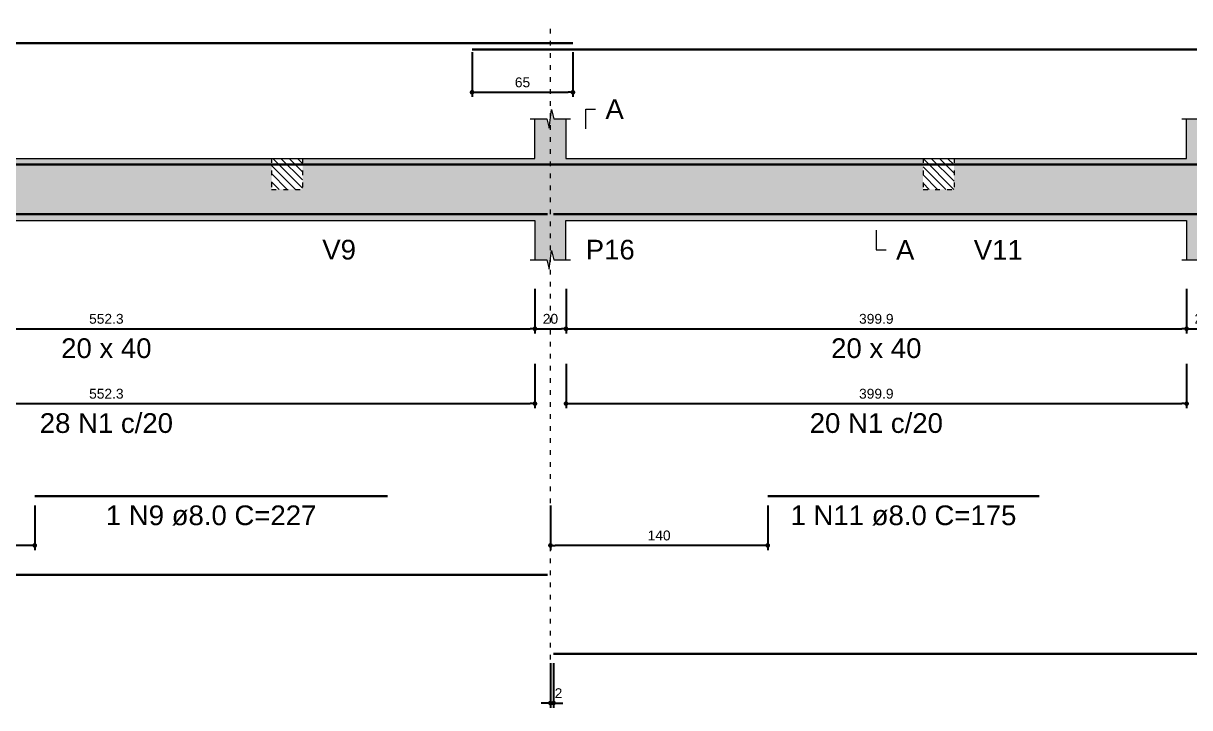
# Model space of a CAD drawing. Header units: millimetres. Extents: x 180 to 11148, y -1598 to 1045.
# Drawn here: x 1980.6 to 2005.65, y 25.77 to 40.48 of the extents above; entities that cross this region are included whole.
import ezdxf

# ---------------------------------------------------------------- set-up
doc = ezdxf.new("R2010")
doc.units = ezdxf.units.MM
doc.header["$MEASUREMENT"] = 0
doc.linetypes.add('DOT2', pattern=[3.175, 0, -3.175])
for name, color, linetype, lineweight in [('Descrição da armadura', 7, 'Continuous', 5), ('DT-Barras na forma', 2, 'Continuous', 30), ('DT-Barras rebatidas', 2, 'Continuous', 30), ('DT-Cotas', 9, 'Continuous', 5), ('DT-Forma', 5, 'Continuous', 5), ('DT-Hachura forma vigas', 252, 'Continuous', 5), ('DT-Hachura intersecção vigas', 9, 'Continuous', 5), ('DT-Pontilhado', 9, 'DOT2', 5), ('DT-Textos', 7, 'Continuous', 5)]:
    doc.layers.add(name, color=color, linetype=linetype, lineweight=lineweight)
doc.styles.add('Arial', font='arial.ttf')
doc.dimstyles.new('UM_30.000000', dxfattribs={"dimtxt": 0.18, "dimasz": 0.1, "dimexe": 0.1, "dimexo": 0.2, "dimgap": 0, "dimtad": 1, "dimtih": 1, "dimtoh": 1, "dimdec": 1, "dimlfac": 30, "dimzin": 0, "dimdsep": 46, "dimtxsty": 'Standard', "dimcen": 0.09, "dimdle": 0.1, "dimadec": 1, "dimazin": 2, "dimtfac": 1, "dimtdec": 4, "dimtofl": 0, "dimtmove": 0, "dimatfit": 3, "dimfxl": 1, "dimtolj": 1, "dimarcsym": 0})
pattern_1 = [(135, (1822.37998, -105.55233), (-0.08838835, -0.08838835), [])]

# ---------------------------------------------------------------- blocks, each defined once
blk = doc.blocks.new('_Dot')
at = {"color": 0, "linetype": 'ByBlock', "lineweight": -2}
blk.add_line((-0.5, 0), (-1, 0), dxfattribs=at)
at = {"color": 0, "linetype": 'ByBlock', "const_width": 0.5}
blk.add_lwpolyline([(-0.25, 0, 1), (0.25, 0, 1)], format="xyb", close=True, dxfattribs=at)
blk = doc.blocks.new('*D617')
at = {"layer": 'Defpoints', "color": 0, "transparency": 16777216}
for p in [(1973.177, 34.976), (1991.588, 34.976), (1991.588, 33.917)]:
    blk.add_point(p, dxfattribs=at)
at = {"layer": 'DT-Cotas', "color": 0, "lineweight": -2, "transparency": 16777216}
for p, q in [((1973.177, 34.776), (1973.177, 33.817)), ((1991.588, 34.776), (1991.588, 33.817)), ((1973.277, 33.917), (1991.488, 33.917))]:
    blk.add_line(p, q, dxfattribs=at)
at = {"layer": 'DT-Cotas', "color": 0, "lineweight": -2, "transparency": 16777216, "xscale": 0.1000000014901161, "yscale": 0.1000000014901161, "zscale": 0.1000000014901161, "rotation": 180}
blk.add_blockref('_Dot', (1973.177, 33.917), dxfattribs=at)
at = {"layer": 'DT-Cotas', "color": 0, "lineweight": -2, "transparency": 16777216, "xscale": 0.1000000014901161, "yscale": 0.1000000014901161, "zscale": 0.1000000014901161}
blk.add_blockref('_Dot', (1991.588, 33.917), dxfattribs=at)
at = {"layer": 'DT-Cotas', "transparency": 16777216, "insert": (1982.382, 34.129), "char_height": 0.2118, "attachment_point": 5, "rotation": 0.0057, "style": 'Arial'}
blk.add_mtext('\\A1;552.3', dxfattribs=at)
blk = doc.blocks.new('*D618')
at = {"layer": 'Defpoints', "color": 0, "transparency": 16777216}
for p in [(1991.588, 34.976), (1992.255, 34.976), (1992.255, 33.917)]:
    blk.add_point(p, dxfattribs=at)
at = {"layer": 'DT-Cotas', "color": 0, "lineweight": -2, "transparency": 16777216}
for p, q in [((1991.588, 34.776), (1991.588, 33.817)), ((1992.255, 34.776), (1992.255, 33.817)), ((1991.688, 33.917), (1992.155, 33.917))]:
    blk.add_line(p, q, dxfattribs=at)
at = {"layer": 'DT-Cotas', "color": 0, "lineweight": -2, "transparency": 16777216, "xscale": 0.1000000014901161, "yscale": 0.1000000014901161, "zscale": 0.1000000014901161, "rotation": 180}
blk.add_blockref('_Dot', (1991.588, 33.917), dxfattribs=at)
at = {"layer": 'DT-Cotas', "color": 0, "lineweight": -2, "transparency": 16777216, "xscale": 0.1000000014901161, "yscale": 0.1000000014901161, "zscale": 0.1000000014901161}
blk.add_blockref('_Dot', (1992.255, 33.917), dxfattribs=at)
at = {"layer": 'DT-Cotas', "transparency": 16777216, "insert": (1991.921, 34.129), "char_height": 0.2118, "attachment_point": 5, "rotation": 0.0057, "style": 'Arial'}
blk.add_mtext('\\A1;20', dxfattribs=at)
blk = doc.blocks.new('*D619')
at = {"layer": 'Defpoints', "color": 0, "transparency": 16777216}
for p in [(1992.255, 34.976), (2005.586, 34.976), (2005.586, 33.917)]:
    blk.add_point(p, dxfattribs=at)
at = {"layer": 'DT-Cotas', "color": 0, "lineweight": -2, "transparency": 16777216}
for p, q in [((1992.255, 34.776), (1992.255, 33.817)), ((2005.586, 34.776), (2005.586, 33.817)), ((1992.355, 33.917), (2005.486, 33.917))]:
    blk.add_line(p, q, dxfattribs=at)
at = {"layer": 'DT-Cotas', "color": 0, "lineweight": -2, "transparency": 16777216, "xscale": 0.1000000014901161, "yscale": 0.1000000014901161, "zscale": 0.1000000014901161, "rotation": 180}
blk.add_blockref('_Dot', (1992.255, 33.917), dxfattribs=at)
at = {"layer": 'DT-Cotas', "color": 0, "lineweight": -2, "transparency": 16777216, "xscale": 0.1000000014901161, "yscale": 0.1000000014901161, "zscale": 0.1000000014901161}
blk.add_blockref('_Dot', (2005.586, 33.917), dxfattribs=at)
at = {"layer": 'DT-Cotas', "transparency": 16777216, "insert": (1998.92, 34.129), "char_height": 0.2118, "attachment_point": 5, "rotation": 0.0057, "style": 'Arial'}
blk.add_mtext('\\A1;399.9', dxfattribs=at)
blk = doc.blocks.new('*D620')
at = {"layer": 'Defpoints', "color": 0, "transparency": 16777216}
for p in [(2005.586, 34.976), (2006.253, 34.976), (2006.253, 33.917)]:
    blk.add_point(p, dxfattribs=at)
at = {"layer": 'DT-Cotas', "color": 0, "lineweight": -2, "transparency": 16777216}
for p, q in [((2005.586, 34.776), (2005.586, 33.817)), ((2006.253, 34.776), (2006.253, 33.817)), ((2005.686, 33.917), (2006.153, 33.917))]:
    blk.add_line(p, q, dxfattribs=at)
at = {"layer": 'DT-Cotas', "color": 0, "lineweight": -2, "transparency": 16777216, "xscale": 0.1000000014901161, "yscale": 0.1000000014901161, "zscale": 0.1000000014901161, "rotation": 180}
blk.add_blockref('_Dot', (2005.586, 33.917), dxfattribs=at)
at = {"layer": 'DT-Cotas', "color": 0, "lineweight": -2, "transparency": 16777216, "xscale": 0.1000000014901161, "yscale": 0.1000000014901161, "zscale": 0.1000000014901161}
blk.add_blockref('_Dot', (2006.253, 33.917), dxfattribs=at)
at = {"layer": 'DT-Cotas', "transparency": 16777216, "insert": (2005.919, 34.129), "char_height": 0.2118, "attachment_point": 5, "rotation": 0.0057, "style": 'Arial'}
blk.add_mtext('\\A1;20', dxfattribs=at)
blk = doc.blocks.new('*D627')
at = {"layer": 'Defpoints', "color": 0, "transparency": 16777216}
for p in [(1973.177, 33.366), (1991.588, 33.366), (1991.588, 32.307)]:
    blk.add_point(p, dxfattribs=at)
at = {"layer": 'DT-Cotas', "color": 0, "lineweight": -2, "transparency": 16777216}
for p, q in [((1973.177, 33.166), (1973.177, 32.207)), ((1991.588, 33.166), (1991.588, 32.207)), ((1973.277, 32.307), (1991.488, 32.307))]:
    blk.add_line(p, q, dxfattribs=at)
at = {"layer": 'DT-Cotas', "color": 0, "lineweight": -2, "transparency": 16777216, "xscale": 0.1000000014901161, "yscale": 0.1000000014901161, "zscale": 0.1000000014901161, "rotation": 180}
blk.add_blockref('_Dot', (1973.177, 32.307), dxfattribs=at)
at = {"layer": 'DT-Cotas', "color": 0, "lineweight": -2, "transparency": 16777216, "xscale": 0.1000000014901161, "yscale": 0.1000000014901161, "zscale": 0.1000000014901161}
blk.add_blockref('_Dot', (1991.588, 32.307), dxfattribs=at)
at = {"layer": 'DT-Cotas', "transparency": 16777216, "insert": (1982.382, 32.519), "char_height": 0.2118, "attachment_point": 5, "rotation": 0.0057, "style": 'Arial'}
blk.add_mtext('\\A1;552.3', dxfattribs=at)
blk = doc.blocks.new('*D628')
at = {"layer": 'Defpoints', "color": 0, "transparency": 16777216}
for p in [(1992.255, 33.366), (2005.586, 33.366), (2005.586, 32.307)]:
    blk.add_point(p, dxfattribs=at)
at = {"layer": 'DT-Cotas', "color": 0, "lineweight": -2, "transparency": 16777216}
for p, q in [((1992.255, 33.166), (1992.255, 32.207)), ((2005.586, 33.166), (2005.586, 32.207)), ((1992.355, 32.307), (2005.486, 32.307))]:
    blk.add_line(p, q, dxfattribs=at)
at = {"layer": 'DT-Cotas', "color": 0, "lineweight": -2, "transparency": 16777216, "xscale": 0.1000000014901161, "yscale": 0.1000000014901161, "zscale": 0.1000000014901161, "rotation": 180}
blk.add_blockref('_Dot', (1992.255, 32.307), dxfattribs=at)
at = {"layer": 'DT-Cotas', "color": 0, "lineweight": -2, "transparency": 16777216, "xscale": 0.1000000014901161, "yscale": 0.1000000014901161, "zscale": 0.1000000014901161}
blk.add_blockref('_Dot', (2005.586, 32.307), dxfattribs=at)
at = {"layer": 'DT-Cotas', "transparency": 16777216, "insert": (1998.92, 32.519), "char_height": 0.2118, "attachment_point": 5, "rotation": 0.0057, "style": 'Arial'}
blk.add_mtext('\\A1;399.9', dxfattribs=at)
blk = doc.blocks.new('*D632')
at = {"layer": 'Defpoints', "color": 0, "transparency": 16777216}
for p in [(1972.844, 30.319), (1980.844, 30.319), (1972.844, 29.26)]:
    blk.add_point(p, dxfattribs=at)
at = {"layer": 'DT-Cotas', "color": 0, "lineweight": -2, "transparency": 16777216}
for p, q in [((1972.844, 30.119), (1972.844, 29.16)), ((1980.844, 30.119), (1980.844, 29.16)), ((1980.744, 29.26), (1972.944, 29.26))]:
    blk.add_line(p, q, dxfattribs=at)
at = {"layer": 'DT-Cotas', "color": 0, "lineweight": -2, "transparency": 16777216, "xscale": 0.1000000014901161, "yscale": 0.1000000014901161, "zscale": 0.1000000014901161, "rotation": 180}
blk.add_blockref('_Dot', (1972.844, 29.26), dxfattribs=at)
at = {"layer": 'DT-Cotas', "color": 0, "lineweight": -2, "transparency": 16777216, "xscale": 0.1000000014901161, "yscale": 0.1000000014901161, "zscale": 0.1000000014901161}
blk.add_blockref('_Dot', (1980.844, 29.26), dxfattribs=at)
at = {"layer": 'DT-Cotas', "transparency": 16777216, "insert": (1976.844, 29.472), "char_height": 0.2118, "attachment_point": 5, "rotation": 0.0057, "style": 'Arial'}
blk.add_mtext('\\A1;240', dxfattribs=at)
blk = doc.blocks.new('*D633')
at = {"layer": 'Defpoints', "color": 0, "transparency": 16777216}
for p in [(1991.921, 30.319), (1996.588, 30.319), (1991.921, 29.26)]:
    blk.add_point(p, dxfattribs=at)
at = {"layer": 'DT-Cotas', "color": 0, "lineweight": -2, "transparency": 16777216}
for p, q in [((1991.921, 30.119), (1991.921, 29.16)), ((1996.588, 30.119), (1996.588, 29.16)), ((1996.488, 29.26), (1992.021, 29.26))]:
    blk.add_line(p, q, dxfattribs=at)
at = {"layer": 'DT-Cotas', "color": 0, "lineweight": -2, "transparency": 16777216, "xscale": 0.1000000014901161, "yscale": 0.1000000014901161, "zscale": 0.1000000014901161, "rotation": 180}
blk.add_blockref('_Dot', (1991.921, 29.26), dxfattribs=at)
at = {"layer": 'DT-Cotas', "color": 0, "lineweight": -2, "transparency": 16777216, "xscale": 0.1000000014901161, "yscale": 0.1000000014901161, "zscale": 0.1000000014901161}
blk.add_blockref('_Dot', (1996.588, 29.26), dxfattribs=at)
at = {"layer": 'DT-Cotas', "transparency": 16777216, "insert": (1994.255, 29.472), "char_height": 0.2118, "attachment_point": 5, "rotation": 0.0057, "style": 'Arial'}
blk.add_mtext('\\A1;140', dxfattribs=at)
blk = doc.blocks.new('*D635')
at = {"layer": 'Defpoints', "color": 0, "transparency": 16777216}
for p in [(1991.921, 26.93), (1991.988, 26.93), (1991.921, 25.871)]:
    blk.add_point(p, dxfattribs=at)
at = {"layer": 'DT-Cotas', "color": 0, "lineweight": -2, "transparency": 16777216}
for p, q in [((1991.921, 26.73), (1991.921, 25.771)), ((1991.988, 26.73), (1991.988, 25.771)), ((1991.821, 25.871), (1991.721, 25.871)), ((1992.088, 25.871), (1992.188, 25.871))]:
    blk.add_line(p, q, dxfattribs=at)
at = {"layer": 'DT-Cotas', "color": 0, "lineweight": -2, "transparency": 16777216, "xscale": 0.1000000014901161, "yscale": 0.1000000014901161, "zscale": 0.1000000014901161}
blk.add_blockref('_Dot', (1991.921, 25.871), dxfattribs=at)
at = {"layer": 'DT-Cotas', "color": 0, "lineweight": -2, "transparency": 16777216, "xscale": 0.1000000014901161, "yscale": 0.1000000014901161, "zscale": 0.1000000014901161, "rotation": 180}
blk.add_blockref('_Dot', (1991.988, 25.871), dxfattribs=at)
at = {"layer": 'DT-Cotas', "transparency": 16777216, "insert": (1992.094, 26.083), "char_height": 0.2118, "attachment_point": 5, "rotation": 0.0057, "style": 'Arial'}
blk.add_mtext('\\A1;2', dxfattribs=at)
blk = doc.blocks.new('*D637')
at = {"layer": 'Defpoints', "color": 0, "transparency": 16777216}
for p in [(1990.237, 40.059), (1992.404, 40.059), (1992.404, 39)]:
    blk.add_point(p, dxfattribs=at)
at = {"layer": 'DT-Cotas', "color": 0, "lineweight": -2, "transparency": 16777216}
for p, q in [((1990.237, 39.859), (1990.237, 38.9)), ((1992.404, 39.859), (1992.404, 38.9)), ((1990.337, 39), (1992.304, 39))]:
    blk.add_line(p, q, dxfattribs=at)
at = {"layer": 'DT-Cotas', "color": 0, "lineweight": -2, "transparency": 16777216, "xscale": 0.1000000014901161, "yscale": 0.1000000014901161, "zscale": 0.1000000014901161, "rotation": 180}
blk.add_blockref('_Dot', (1990.237, 39), dxfattribs=at)
at = {"layer": 'DT-Cotas', "color": 0, "lineweight": -2, "transparency": 16777216, "xscale": 0.1000000014901161, "yscale": 0.1000000014901161, "zscale": 0.1000000014901161}
blk.add_blockref('_Dot', (1992.404, 39), dxfattribs=at)
at = {"layer": 'DT-Cotas', "transparency": 16777216, "insert": (1991.321, 39.212), "char_height": 0.2118, "attachment_point": 5, "rotation": 0.0057, "style": 'Arial'}
blk.add_mtext('\\A1;65', dxfattribs=at)

msp = doc.modelspace()

# ---------------------------------------------------------------- hatches: boundary and pattern name
at = {"layer": 'DT-Hachura forma vigas', "linetype": 'Continuous'}
msp.add_hatch(color=256, dxfattribs=at).paths.add_polyline_path([(1986.5962, 36.9133), (1985.9296, 36.9133), (1985.9296, 37.58), (1978.1749, 37.58), (1978.1749, 37.08), (1977.6749, 37.08), (1977.6749, 37.58), (1973.1769, 37.58), (1973.1769, 38.4273), (1972.9186, 38.4273), (1972.8686, 38.6273), (1972.8186, 38.2273), (1972.7686, 38.4273), (1972.5102, 38.4273), (1972.5102, 37.58), (1953.9299, 37.58), (1953.9299, 38.4273), (1953.6716, 38.4273), (1953.6216, 38.6273), (1953.5716, 38.2273), (1953.5216, 38.4273), (1953.2632, 38.4273), (1953.2632, 37.58), (1953.2632, 36.2467), (1953.2632, 35.3993), (1953.5216, 35.3993), (1953.5716, 35.1993), (1953.6216, 35.5993), (1953.6716, 35.3993), (1953.9299, 35.3993), (1953.9299, 36.2467), (1972.5102, 36.2467), (1972.5102, 35.3993), (1972.7686, 35.3993), (1972.8186, 35.1993), (1972.8686, 35.5993), (1972.9186, 35.3993), (1973.1769, 35.3993), (1973.1769, 36.2467), (1977.6749, 36.2467), (1978.1749, 36.2467), (1985.9296, 36.2467), (1986.5962, 36.2467), (1991.5879, 36.2467), (1991.5879, 35.3993), (1991.8462, 35.3993), (1991.8962, 35.1993), (1991.9462, 35.5993), (1991.9962, 35.3993), (1992.2546, 35.3993), (1992.2546, 36.2467), (1999.9239, 36.2467), (2000.5906, 36.2467), (2005.5859, 36.2467), (2005.5859, 35.3993), (2005.8442, 35.3993), (2005.8942, 35.1993), (2005.9442, 35.5993), (2005.9942, 35.3993), (2006.2526, 35.3993), (2006.2526, 36.2467), (2014.0099, 36.2467), (2014.5099, 36.2467), (2024.5082, 36.2467), (2024.5082, 35.3993), (2024.7666, 35.3993), (2024.8166, 35.1993), (2024.8666, 35.5993), (2024.9166, 35.3993), (2025.1749, 35.3993), (2025.1749, 36.2467), (2043.5859, 36.2467), (2043.5859, 35.3993), (2043.8442, 35.3993), (2043.8942, 35.1993), (2043.9442, 35.5993), (2043.9942, 35.3993), (2044.2526, 35.3993), (2044.2526, 36.2467), (2044.2526, 37.58), (2044.2526, 38.4273), (2043.9942, 38.4273), (2043.9442, 38.6273), (2043.8942, 38.2273), (2043.8442, 38.4273), (2043.5859, 38.4273), (2043.5859, 37.58), (2025.1749, 37.58), (2025.1749, 38.4273), (2024.9166, 38.4273), (2024.8666, 38.6273), (2024.8166, 38.2273), (2024.7666, 38.4273), (2024.5082, 38.4273), (2024.5082, 37.58), (2014.5099, 37.58), (2014.5099, 37.08), (2014.0099, 37.08), (2014.0099, 37.58), (2006.2526, 37.58), (2006.2526, 38.4273), (2005.9942, 38.4273), (2005.9442, 38.6273), (2005.8942, 38.2273), (2005.8442, 38.4273), (2005.5859, 38.4273), (2005.5859, 37.58), (2000.5906, 37.58), (2000.5906, 36.9133), (1999.9239, 36.9133), (1999.9239, 37.58), (1992.2546, 37.58), (1992.2546, 38.4273), (1991.9962, 38.4273), (1991.9462, 38.6273), (1991.8962, 38.2273), (1991.8462, 38.4273), (1991.5879, 38.4273), (1991.5879, 37.58), (1986.5962, 37.58), (1986.5962, 36.9133)])
at = {"layer": 'DT-Hachura intersecção vigas', "linetype": 'Continuous'}
h = msp.add_hatch(dxfattribs=at)
h.set_pattern_fill('ANSI31', color=256, angle=90, style=0)
h.set_pattern_definition(pattern_1)
h.paths.add_polyline_path([(1985.9296, 36.9133), (1986.5962, 36.9133), (1986.5962, 37.58), (1985.9296, 37.58), (1985.9296, 36.9133)])
h = msp.add_hatch(dxfattribs=at)
h.set_pattern_fill('ANSI31', color=256, angle=90, style=0)
h.set_pattern_definition(pattern_1)
h.paths.add_polyline_path([(1999.9239, 36.9133), (2000.5906, 36.9133), (2000.5906, 37.58), (1999.9239, 37.58), (1999.9239, 36.9133)])

# ---------------------------------------------------------------- linework, layer by layer
at = {"layer": 'DT-Barras na forma'}
for points in [[(1953.3632, 36.4874), (1953.3632, 37.4467), (1992.404, 37.4467)], [(1990.2374, 37.4467), (2030.2374, 37.4467)], [(1953.3632, 36.71), (1953.3632, 36.3767), (1991.8546, 36.3767)], [(1980.8436, 36.3767), (1988.4212, 36.3767)], [(1991.9879, 36.3767), (2025.8461, 36.3767)], [(1996.5879, 36.3767), (2002.4192, 36.3767)]]:
    msp.add_lwpolyline(points, dxfattribs=at)
at = {"layer": 'DT-Barras rebatidas'}
for p, q in [((1953.3632, 40.0589), (1992.404, 40.0589)), ((1990.2374, 39.9177), (2030.2374, 39.9177)), ((1980.8436, 30.3192), (1988.4212, 30.3192)), ((1996.5879, 30.3192), (2002.4192, 30.3192)), ((1953.3632, 28.6248), (1991.8546, 28.6248)), ((1991.9879, 26.9304), (2025.8461, 26.9304))]:
    msp.add_line(p, q, dxfattribs=at)
at = {"layer": 'DT-Forma'}
for p, q in [((1991.8962, 38.2272), (1991.9462, 38.6272)), ((1991.9462, 38.6272), (1991.9962, 38.4272)), ((1991.4879, 38.4272), (1991.8462, 38.4272)), ((1991.5879, 37.58), (1991.5879, 38.4272)), ((1991.8462, 38.4272), (1991.8962, 38.2272)), ((1991.9962, 38.4272), (1992.3546, 38.4272)), ((1992.2546, 38.4272), (1992.2546, 37.58)), ((2005.4859, 38.4272), (2005.8442, 38.4272)), ((2005.5859, 37.58), (2005.5859, 38.4272)), ((1978.1749, 37.58), (1985.9296, 37.58)), ((1985.9296, 37.58), (1986.5962, 37.58)), ((1986.5962, 37.58), (1991.5879, 37.58)), ((1992.2546, 37.58), (1999.9239, 37.58)), ((1999.9239, 37.58), (2000.5906, 37.58)), ((2000.5906, 37.58), (2005.5859, 37.58)), ((1978.1749, 36.2467), (1985.9296, 36.2467)), ((1985.9296, 36.2467), (1986.5962, 36.2467)), ((1986.5962, 36.2467), (1991.5879, 36.2467)), ((1991.5879, 36.2467), (1991.5879, 35.3995)), ((1992.2546, 35.3995), (1992.2546, 36.2467)), ((1992.2546, 36.2467), (1999.9239, 36.2467)), ((1999.9239, 36.2467), (2000.5906, 36.2467)), ((2000.5906, 36.2467), (2005.5859, 36.2467)), ((2005.5859, 36.2467), (2005.5859, 35.3995)), ((1991.8962, 35.1995), (1991.9462, 35.5995)), ((1991.9462, 35.5995), (1991.9962, 35.3995)), ((1991.4879, 35.3995), (1991.8462, 35.3995)), ((1991.8462, 35.3995), (1991.8962, 35.1995)), ((1991.9962, 35.3995), (1992.3546, 35.3995)), ((2005.4859, 35.3995), (2005.8442, 35.3995))]:
    msp.add_line(p, q, dxfattribs=at)
at = {"layer": 'DT-Pontilhado', "ltscale": 0.05}
for p, q in [((1991.9212, 25.7714), (1991.9212, 40.4825)), ((1985.9296, 37.58), (1985.9296, 36.9133)), ((1986.5962, 37.58), (1986.5962, 36.9133)), ((1999.9239, 37.58), (1999.9239, 36.9133)), ((2000.5906, 37.58), (2000.5906, 36.9133)), ((1985.9296, 36.9133), (1986.5962, 36.9133)), ((1999.9239, 36.9133), (2000.5906, 36.9133))]:
    msp.add_line(p, q, dxfattribs=at)
at = {"layer": 'DT-Textos'}
for points in [[(1992.6782, 38.2154), (1992.6782, 38.639), (1992.89, 38.639)], [(1998.9202, 36.0349), (1998.9202, 35.6113), (1999.132, 35.6113)]]:
    msp.add_lwpolyline(points, dxfattribs=at)

# ---------------------------------------------------------------- texts
at = {"layer": 'Descrição da armadura', "linetype": 'Continuous', "char_height": 0.4236, "attachment_point": 8, "line_spacing_factor": 0.798, "style": 'Arial'}
for s, insert, width in [('28 N1 c/20', (1982.3824, 31.6718), 5.738683), ('20 N1 c/20', (1998.9202, 31.6718), 5.738683), ('1 N9 ø8.0 C=227', (1984.6324, 29.6838), 9.069495), ('1 N11 ø8.0 C=175', (1999.5036, 29.6838), 9.7294)]:
    msp.add_mtext(s, dxfattribs=dict(at, insert=insert, width=width))
at = {"layer": 'DT-Textos', "char_height": 0.4236, "line_spacing_factor": 0.798, "style": 'Arial'}
for s, insert, width, attachment_point in [('A', (1993.1018, 38.4272), 0.737072, 7), ('V9', (1987.0198, 35.3995), 1.351658, 7), ('P16', (1992.6782, 35.3995), 1.966244, 7), ('A', (1999.3438, 35.3995), 0.737072, 7), ('V11', (2001.0142, 35.3995), 1.966244, 7), ('20 x 40', (1982.3824, 33.2815), 3.624925, 8), ('20 x 40', (1998.9202, 33.2815), 3.624925, 8)]:
    msp.add_mtext(s, dxfattribs=dict(at, insert=insert, width=width, attachment_point=attachment_point))

# ---------------------------------------------------------------- dimensions: what is measured, and where the dimension line sits
at = {"layer": 'DT-Cotas'}
for base, p1, p2, picture, middle in [((1992.404, 38.9999), (1990.2374, 40.0589), (1992.404, 40.0589), '*D637', (1991.3207, 39.2117)), ((1991.5879, 33.9169), (1973.1769, 34.9759), (1991.5879, 34.9759), '*D617', (1982.3824, 34.1287)), ((1992.2546, 33.9169), (1991.5879, 34.9759), (1992.2546, 34.9759), '*D618', (1991.9212, 34.1287)), ((2005.5859, 33.9169), (1992.2546, 34.9759), (2005.5859, 34.9759), '*D619', (1998.9202, 34.1287)), ((2006.2526, 33.9169), (2005.5859, 34.9759), (2006.2526, 34.9759), '*D620', (2005.9192, 34.1287)), ((1991.5879, 32.3072), (1973.1769, 33.3662), (1991.5879, 33.3662), '*D627', (1982.3824, 32.519)), ((2005.5859, 32.3072), (1992.2546, 33.3662), (2005.5859, 33.3662), '*D628', (1998.9202, 32.519)), ((1972.8436, 29.2602), (1980.8436, 30.3192), (1972.8436, 30.3192), '*D632', (1976.8436, 29.472)), ((1991.9212, 29.2602), (1996.5879, 30.3192), (1991.9212, 30.3192), '*D633', (1994.2546, 29.472)), ((1991.9212, 25.8714), (1991.9879, 26.9304), (1991.9212, 26.9304), '*D635', (1992.0938, 26.0832))]:
    dim = msp.add_linear_dim(base=base, p1=p1, p2=p2, dimstyle='UM_30.000000', override={"dimtxt": 0.2118, "dimasz": 0.1, "dimexe": 0.1, "dimexo": 0.2, "dimtad": 1, "dimtih": 0, "dimtoh": 0, "dimdec": 1, "dimlfac": 30, "dimzin": 8, "dimtxsty": 'Arial', "dimblk": 'Dot', "dimblk1": 'Dot', "dimblk2": 'Dot', "dimsah": 1, "dimdle": 0.1, "dimse1": 0, "dimse2": 0, "dimclrt": 256, "dimadec": 1, "dimazin": 3, "dimtmove": 2, "dimldrblk": 'Dot'}, dxfattribs=at)
    dim.commit()
    dim.dimension.update_dxf_attribs({"geometry": picture, "text_midpoint": middle, "dimtype": 160, "text_rotation": 0.00573})

doc.saveas('drawing.dxf')
